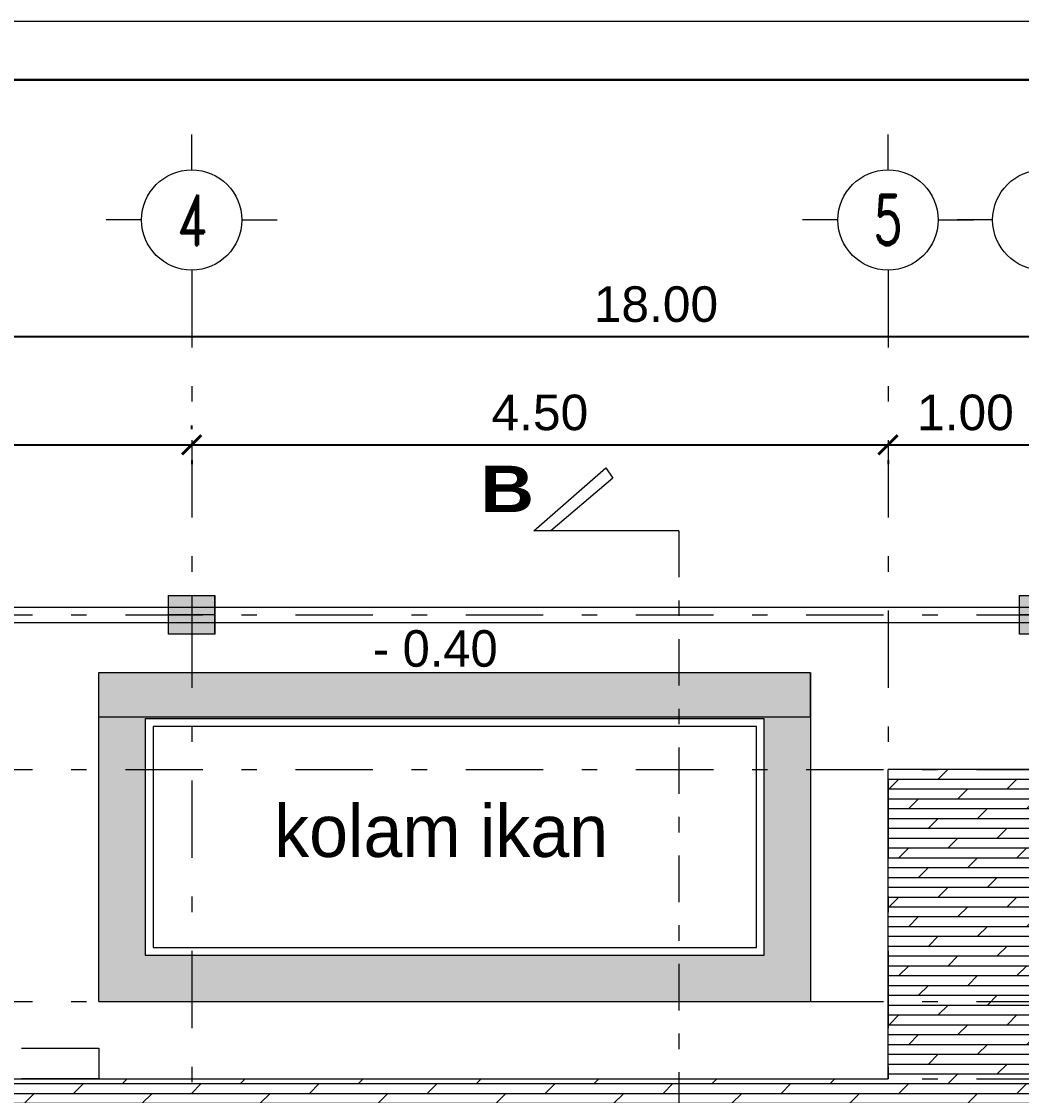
# Model space of a CAD drawing. Header units: millimetres. Extents: x -667 to -468, y -723 to -475.
# Drawn here: x -654.25 to -647.79, y -508.79 to -501.85 of the extents above; entities that cross this region are included whole.
import ezdxf
from ezdxf.enums import TextEntityAlignment as Align

# ---------------------------------------------------------------- set-up
doc = ezdxf.new("R2010")
doc.units = ezdxf.units.MM
doc.linetypes.add('CENTER', pattern=[2, 1.25, -0.25, 0.25, -0.25])
doc.linetypes.add('DASHDOT', pattern=[1, 0.5, -0.25, 0, -0.25])
doc.layers.get('0').update_dxf_attribs({"lineweight": 9})
doc.layers.get('Defpoints').update_dxf_attribs({"lineweight": 0})
for name, color, linetype, lineweight in [('COLUMN', 11, 'Continuous', 9), ('dinding', 36, 'Continuous', 9), ('GRID', 250, 'CENTER', 0), ('NOT-AS1', 2, 'Continuous', 5), ('NOT-AS2', 5, 'Continuous', 5), ('NOTASI', 250, 'Continuous', 5), ('TEXT', 26, 'Continuous', 5)]:
    doc.layers.add(name, color=color, linetype=linetype, lineweight=lineweight)
doc.layers.add('KOP', color=1, linetype='Continuous')
doc.styles.get("Standard").update_dxf_attribs({"font": 'arial.ttf'})
doc.styles.add('SUBTITLE-200', font='ROMAND.shx', dxfattribs={"width": 0.7, "height": 600})
doc.dimstyles.new('Copy of 1-100', dxfattribs={"dimtxt": 0.23, "dimasz": 0.125, "dimexe": 0.125, "dimexo": 0.1, "dimgap": 0.09, "dimtad": 1, "dimtoh": 1, "dimzin": 0, "dimdsep": 46, "dimtxsty": 'Standard', "dimblk": 'ARCHTICK', "dimcen": 0.09, "dimdle": 0.125, "dimclrt": 2, "dimadec": 0, "dimazin": 0, "dimtfac": 1, "dimtofl": 0, "dimtmove": 0, "dimatfit": 3, "dimldrblk": 'ARCHTICK', "dimfxl": 1, "dimtolj": 1, "dimtzin": 0, "dimarcsym": 0})

# ---------------------------------------------------------------- blocks, each defined once
blk = doc.blocks.new('EW2433')
at = {"layer": 'Defpoints'}
blk.add_line((502.9615, -195.7493), (482.7963, -195.7493), dxfattribs=at)
at = {"layer": 'KOP', "color": 11, "ltscale": 0.1}
for p, q in [((483.0215, -195.9497), (500.4465, -195.9497)), ((500.4441, -195.9522), (483.0239, -195.9522))]:
    blk.add_line(p, q, dxfattribs=at)
blk = doc.blocks.new('FFFF')
at = {"layer": 'NOTASI', "ltscale": 0.01}
h = blk.add_hatch(color=256, dxfattribs=at)
h.paths.add_polyline_path([(-508.3704, -250.991), (-508.4954, -250.991), (-508.4954, -251.141), (-508.3704, -251.141)])
h.paths.add_polyline_path([(-508.3704, -251.141), (-508.4954, -251.141), (-508.4954, -251.291), (-508.3704, -251.291)])
h.paths.add_polyline_path([(-508.4954, -251.141), (-508.6204, -251.141), (-508.6204, -251.291), (-508.4954, -251.291)])
h.paths.add_polyline_path([(-508.4954, -250.991), (-508.6204, -250.991), (-508.6204, -251.141), (-508.4954, -251.141)])
at = {"ltscale": 0.01}
for p, q in [((-508.3704, -250.991), (-508.6204, -250.991)), ((-508.4954, -250.991), (-508.4954, -251.291)), ((-508.6204, -251.141), (-508.3704, -251.141))]:
    blk.add_line(p, q, dxfattribs=at)
blk.add_lwpolyline([(-508.6204, -250.991), (-508.3704, -250.991), (-508.3704, -251.291), (-508.6204, -251.291)], close=True, dxfattribs=at)
blk = doc.blocks.new('GRID')
at = {"layer": 'NOT-AS1', "color": 11}
for points in [[(0, 800), (0, 1365)], [(-800, 0), (-1365, 0)], [(800, 0), (1365, 0)], [(0, -800), (0, -1365)]]:
    blk.add_lwpolyline(points, dxfattribs=at)
blk.add_circle((0, 0), 800, dxfattribs=at)
at = {"layer": 'NOT-AS2', "width": 0.75, "flags": 12}
blk.add_attdef('AS', text='', height=700, dxfattribs=at).set_placement((0, 0), align=Align.MIDDLE_CENTER)
blk = doc.blocks.new('_ArchTick')
at = {"color": 0, "linetype": 'ByBlock', "const_width": 0.15}
blk.add_lwpolyline([(-0.5, -0.5), (0.5, 0.5)], dxfattribs=at)
blk = doc.blocks.new('*D663')
at = {"layer": 'Defpoints', "color": 0}
for p in [(-659.1483, -503.8881), (-641.1483, -503.8881), (-641.1483, -503.8881)]:
    blk.add_point(p, dxfattribs=at)
at = {"layer": 'NOTASI', "color": 0, "lineweight": -2}
for p, q in [((-659.1483, -503.7881), (-659.1483, -503.7631)), ((-641.1483, -503.7881), (-641.1483, -503.7631)), ((-659.2733, -503.8881), (-641.0233, -503.8881))]:
    blk.add_line(p, q, dxfattribs=at)
at = {"layer": 'NOTASI', "color": 0, "lineweight": -2, "xscale": 0.125, "yscale": 0.125, "zscale": 0.125, "rotation": 180}
blk.add_blockref('_ArchTick', (-659.1483, -503.8881), dxfattribs=at)
at = {"layer": 'NOTASI', "color": 0, "lineweight": -2, "xscale": 0.125, "yscale": 0.125, "zscale": 0.125}
blk.add_blockref('_ArchTick', (-641.1483, -503.8881), dxfattribs=at)
at = {"layer": 'NOTASI', "color": 2, "insert": (-650.1483, -503.6806), "char_height": 0.23, "attachment_point": 5}
blk.add_mtext('\\A1;18.00', dxfattribs=at)
blk = doc.blocks.new('*D665')
at = {"layer": 'Defpoints', "color": 0}
for p in [(-656.1483, -504.5881), (-653.1483, -504.5881), (-653.1483, -504.5881)]:
    blk.add_point(p, dxfattribs=at)
at = {"layer": 'NOTASI', "color": 0, "lineweight": -2}
for p, q in [((-653.1483, -504.4881), (-653.1483, -504.4631)), ((-656.2733, -504.5881), (-653.0233, -504.5881)), ((-656.1483, -504.6881), (-656.1483, -504.7131))]:
    blk.add_line(p, q, dxfattribs=at)
at = {"layer": 'NOTASI', "color": 0, "lineweight": -2, "xscale": 0.125, "yscale": 0.125, "zscale": 0.125, "rotation": 180}
blk.add_blockref('_ArchTick', (-656.1483, -504.5881), dxfattribs=at)
at = {"layer": 'NOTASI', "color": 0, "lineweight": -2, "xscale": 0.125, "yscale": 0.125, "zscale": 0.125}
blk.add_blockref('_ArchTick', (-653.1483, -504.5881), dxfattribs=at)
at = {"layer": 'NOTASI', "color": 2, "insert": (-654.6483, -504.3806), "char_height": 0.23, "attachment_point": 5}
blk.add_mtext('\\A1;3.00', dxfattribs=at)
blk = doc.blocks.new('*D666')
at = {"layer": 'Defpoints', "color": 0}
for p in [(-653.1483, -504.5881), (-648.6483, -504.5881), (-648.6483, -504.5881)]:
    blk.add_point(p, dxfattribs=at)
at = {"layer": 'NOTASI', "color": 0, "lineweight": -2}
for p, q in [((-653.2733, -504.5881), (-648.5233, -504.5881)), ((-653.1483, -504.6881), (-653.1483, -504.7131)), ((-648.6483, -504.6881), (-648.6483, -504.7131))]:
    blk.add_line(p, q, dxfattribs=at)
at = {"layer": 'NOTASI', "color": 0, "lineweight": -2, "xscale": 0.125, "yscale": 0.125, "zscale": 0.125, "rotation": 180}
blk.add_blockref('_ArchTick', (-653.1483, -504.5881), dxfattribs=at)
at = {"layer": 'NOTASI', "color": 0, "lineweight": -2, "xscale": 0.125, "yscale": 0.125, "zscale": 0.125}
blk.add_blockref('_ArchTick', (-648.6483, -504.5881), dxfattribs=at)
at = {"layer": 'NOTASI', "color": 2, "insert": (-650.8983, -504.3806), "char_height": 0.23, "attachment_point": 5}
blk.add_mtext('\\A1;4.50', dxfattribs=at)
blk = doc.blocks.new('*D688')
at = {"layer": 'Defpoints', "color": 0}
for p in [(-648.6483, -504.5881), (-647.6483, -504.5881), (-647.6483, -504.5881)]:
    blk.add_point(p, dxfattribs=at)
at = {"layer": 'NOTASI', "color": 0, "lineweight": -2}
for p, q in [((-648.7733, -504.5881), (-647.5233, -504.5881)), ((-648.6483, -504.6881), (-648.6483, -504.7131)), ((-647.6483, -504.6881), (-647.6483, -504.7131))]:
    blk.add_line(p, q, dxfattribs=at)
at = {"layer": 'NOTASI', "color": 0, "lineweight": -2, "xscale": 0.125, "yscale": 0.125, "zscale": 0.125, "rotation": 180}
blk.add_blockref('_ArchTick', (-648.6483, -504.5881), dxfattribs=at)
at = {"layer": 'NOTASI', "color": 0, "lineweight": -2, "xscale": 0.125, "yscale": 0.125, "zscale": 0.125}
blk.add_blockref('_ArchTick', (-647.6483, -504.5881), dxfattribs=at)
at = {"layer": 'NOTASI', "color": 2, "insert": (-648.1483, -504.3806), "char_height": 0.23, "attachment_point": 5}
blk.add_mtext('\\A1;1.00', dxfattribs=at)

msp = doc.modelspace()

# ---------------------------------------------------------------- hatches: boundary and pattern name
at = {"layer": 'NOTASI'}
h = msp.add_hatch(dxfattribs=at)
h.set_pattern_fill('AR-CONC', color=256, scale=0.001, style=0)
h.set_pattern_definition([(50, (202.77558, -237.41999), (0.18218467, -0.015939086), [0.01905, -0.20955]), (355, (202.77558, -237.42), (-0.035242826, 0.191056643), [0.01524, -0.16764]), (100.451, (202.79076, -237.42132), (0.1469425, 0.175116688), [0.01619, -0.17809]), (46.1842, (202.77558, -237.3692), (0.27107904, -0.04204233), [0.028575, -0.314325]), (96.6356, (202.79817, -237.3727), (0.237404234, 0.247425556), [0.024285, -0.267135]), (351.184, (202.77558, -237.3692), (0.23740461, 0.24742512), [0.02286, -0.25146]), (21, (202.80098, -237.38189), (0.15161488, -0.102265519), [0.01905, -0.20955]), (326, (202.80098, -237.3819), (0.06180203, 0.184187966), [0.01524, -0.16764]), (71.4514, (202.81362, -237.39041), (0.21341649, 0.081922858), [0.01619, -0.17809]), (37.5, (202.77558, -237.41999), (0.0030886033, 0.084555039), [0, -0.165608, 0, -0.17018, 0, -0.168275]), (7.5, (202.77558, -237.41999), (0.0668196625, 0.100180575), [0, -0.097028, 0, -0.161798, 0, -0.064135]), (327.5, (202.71894, -237.41999), (0.135590595, -0.005728744), [0, -0.0635, 0, -0.19812, 0, -0.26289]), (317.5, (202.69354, -237.41999), (0.148129181, 0.025426491), [0, -0.08255, 0, -0.131572, 0, -0.18669])])
h.paths.add_polyline_path([(-649.1483, -506.3484), (-650.3011, -506.3484), (-650.3011, -506.3603), (-649.4483, -506.3603), (-649.4483, -507.8881), (-650.3011, -507.8881), (-650.3011, -508.1881), (-649.1483, -508.1881)])
h.paths.add_polyline_path([(-650.3011, -507.8881), (-653.4483, -507.8881), (-653.4483, -506.3603), (-650.3011, -506.3603), (-650.3011, -506.3484), (-653.7483, -506.3484), (-653.7483, -508.1881), (-650.3011, -508.1881)])
h.paths.add_polyline_path([(-650.3011, -506.0603), (-653.7483, -506.0603), (-653.7483, -506.3484), (-650.3011, -506.3484)])
h.paths.add_polyline_path([(-649.1525, -506.0603), (-650.3011, -506.0603), (-650.3011, -506.3484), (-649.1525, -506.3484)])
h = msp.add_hatch(dxfattribs=at)
h.set_pattern_fill('DOLMIT', color=256, scale=0.01, style=0)
h.set_pattern_definition([(0, (202.57558, -236.74777), (0, 0.0635), []), (45, (202.57558, -236.74777), (-0.126999913, 0.126999913), [0.0898026, -0.179605])])
h.paths.add_polyline_path([(-647.6967, -506.6881), (-648.6483, -506.6881), (-648.6483, -508.6881), (-658.1483, -508.6881), (-658.1483, -509.6381), (-653.7983, -509.6381), (-653.7983, -509.5631), (-653.4983, -509.5631), (-653.4983, -509.6381), (-652.1483, -509.6381), (-652.1241, -509.6316), (-652.1224, -509.6381), (-651.7118, -509.6381), (-651.71, -509.6316), (-651.6859, -509.6381), (-651.6617, -509.6316), (-651.66, -509.6381), (-651.2494, -509.6381), (-651.2476, -509.6316), (-651.2235, -509.6381), (-648.7731, -509.6381), (-648.749, -509.6316), (-648.7472, -509.6381), (-648.3366, -509.6381), (-648.3348, -509.6316), (-648.3107, -509.6381), (-648.2865, -509.6316), (-648.2848, -509.6381), (-647.8742, -509.6381), (-647.8724, -509.6316), (-647.8483, -509.6381), (-647.7983, -509.6381), (-647.7983, -509.5631), (-647.6983, -509.5631), (-647.6983, -506.8131)])

# ---------------------------------------------------------------- linework, layer by layer
at = {"color": 1, "linetype": 'DASHDOT', "lineweight": 20, "ltscale": 0.6}
msp.add_line((-650.0011, -505.1444), (-650.0011, -525.9005), dxfattribs=at)
at = {"color": 1, "ltscale": 0.6}
msp.add_lwpolyline([(-650.0011, -505.1444), (-650.9363, -505.1444), (-650.4722, -504.7384), (-650.4272, -504.8047), (-650.8268, -505.1444)], dxfattribs=at)
at = {"layer": 'dinding'}
for p, q in [((-659.1983, -505.6381), (-641.0983, -505.6381)), ((-659.0983, -505.7381), (-641.1983, -505.7381)), ((-653.7483, -508.1881), (-653.7483, -506.0603)), ((-649.1483, -508.1881), (-649.1483, -506.0603)), ((-649.4483, -506.3603), (-653.4483, -506.3603)), ((-653.4483, -506.3603), (-653.4483, -507.8881)), ((-649.4983, -506.4103), (-653.3983, -506.4103)), ((-653.3983, -506.4103), (-653.3983, -507.8381)), ((-649.4983, -507.8381), (-649.4983, -506.4103)), ((-649.4483, -507.8881), (-649.4483, -506.3603)), ((-647.6483, -506.6881), (-648.6483, -506.6881)), ((-653.3983, -507.8381), (-649.4983, -507.8381)), ((-653.4483, -507.8881), (-649.4483, -507.8881)), ((-653.7483, -508.1881), (-649.1483, -508.1881))]:
    msp.add_line(p, q, dxfattribs=at)
msp.add_lwpolyline([(-653.7483, -506.0603), (-649.1525, -506.0603), (-649.1525, -506.3484), (-653.7483, -506.3484)], close=True, dxfattribs=at)
for points in [[(-658.1483, -509.6881), (-658.1483, -508.6881), (-648.6483, -508.6881), (-648.6483, -506.6881)], [(-654.2483, -508.4881), (-653.7483, -508.4881), (-653.7483, -508.6881), (-654.2483, -508.6881)]]:
    msp.add_lwpolyline(points, dxfattribs=at)
at = {"layer": 'GRID', "linetype": 'DASHDOT', "lineweight": 0}
for p, q in [((-653.1483, -503.4591), (-653.1483, -527.0326)), ((-648.6483, -503.4591), (-648.6483, -508.6881)), ((-662.3772, -505.6881), (-637.6281, -505.6881)), ((-662.3772, -506.6881), (-637.6281, -506.6881)), ((-662.3772, -508.1881), (-637.6281, -508.1881)), ((-662.3772, -508.6881), (-637.6281, -508.6881))]:
    msp.add_line(p, q, dxfattribs=at)

# ---------------------------------------------------------------- block references
at = {"xscale": 1.875, "yscale": 1.875, "zscale": 1.875}
msp.add_blockref('EW2433', (-1572.0485, -134.822), dxfattribs=at)
at = {"layer": 'COLUMN', "rotation": 270}
for p in [(-402.0073, -1014.1835), (-396.5073, -1014.1835)]:
    msp.add_blockref('FFFF', p, dxfattribs=at)
at = {"layer": 'NOT-AS2'}
ref = msp.add_blockref('GRID', (-653.1483, -503.1351), dxfattribs=dict(at, xscale=0.0004050000000825093, yscale=0.0004050000000825093, zscale=0.0004050000000825093))
ref.add_attrib('AS', '4', dxfattribs={"height": 0.324, "style": 'SUBTITLE-200', "width": 0.7, "flags": 12}).set_placement((-653.1482, -503.135), align=Align.MIDDLE_CENTER)
ref = msp.add_blockref('GRID', (-648.6483, -503.1351), dxfattribs=dict(at, xscale=0.0004050000000825093, yscale=0.0004050000000825093, zscale=0.0004050000000825093))
ref.add_attrib('AS', '5', dxfattribs={"height": 0.324, "style": 'SUBTITLE-200', "width": 0.7, "flags": 12}).set_placement((-648.6482, -503.135), align=Align.MIDDLE_CENTER)
ref = msp.add_blockref('GRID', (-647.6483, -503.1351), dxfattribs=dict(at, xscale=0.0004050000000825093, yscale=0.0004050000000825093, zscale=0.0004050000000825093))
ref.add_attrib('AS', '7', dxfattribs={"height": 0.324, "style": 'SUBTITLE-200', "width": 0.7, "flags": 12}).set_placement((-647.6482, -503.135), align=Align.MIDDLE_CENTER)

# ---------------------------------------------------------------- texts
at = {"color": 1, "ltscale": 0.6, "insert": (-651.2825, -504.7239), "char_height": 0.3, "width": 0.881649, "attachment_point": 1}
msp.add_mtext('{\\fArial Black|b0|i0|c0|p34;B}', dxfattribs=at)
at = {"layer": 'TEXT', "lineweight": 9, "insert": (-651.5745, -505.9066), "char_height": 0.236139, "attachment_point": 5}
msp.add_mtext('{\\fIrisUPC|b0|i0|c0|p34;- 0.40}', dxfattribs=at)
at = {"layer": 'TEXT', "insert": (-652.615, -506.9154), "char_height": 0.3375, "width": 4.028131, "attachment_point": 1}
msp.add_mtext('{\\fAvantGarde Bk BT|b0|i0|c0|p34;kolam ikan}', dxfattribs=at)

# ---------------------------------------------------------------- dimensions: what is measured, and where the dimension line sits
at = {"layer": 'NOTASI'}
for base, p1, p2, picture, middle in [((-641.1483, -503.8881), (-659.1483, -503.8881), (-641.1483, -503.8881), '*D663', (-650.1483, -503.6806)), ((-653.1483, -504.5881), (-656.1483, -504.5881), (-653.1483, -504.5881), '*D665', (-654.6483, -504.3806)), ((-648.6483, -504.5881), (-653.1483, -504.5881), (-648.6483, -504.5881), '*D666', (-650.8983, -504.3806)), ((-647.6483, -504.5881), (-648.6483, -504.5881), (-647.6483, -504.5881), '*D688', (-648.1483, -504.3806))]:
    dim = msp.add_linear_dim(base=base, p1=p1, p2=p2, dimstyle='Copy of 1-100', dxfattribs=at)
    dim.commit()
    dim.dimension.update_dxf_attribs({"geometry": picture, "text_midpoint": middle})

doc.saveas('drawing.dxf')
